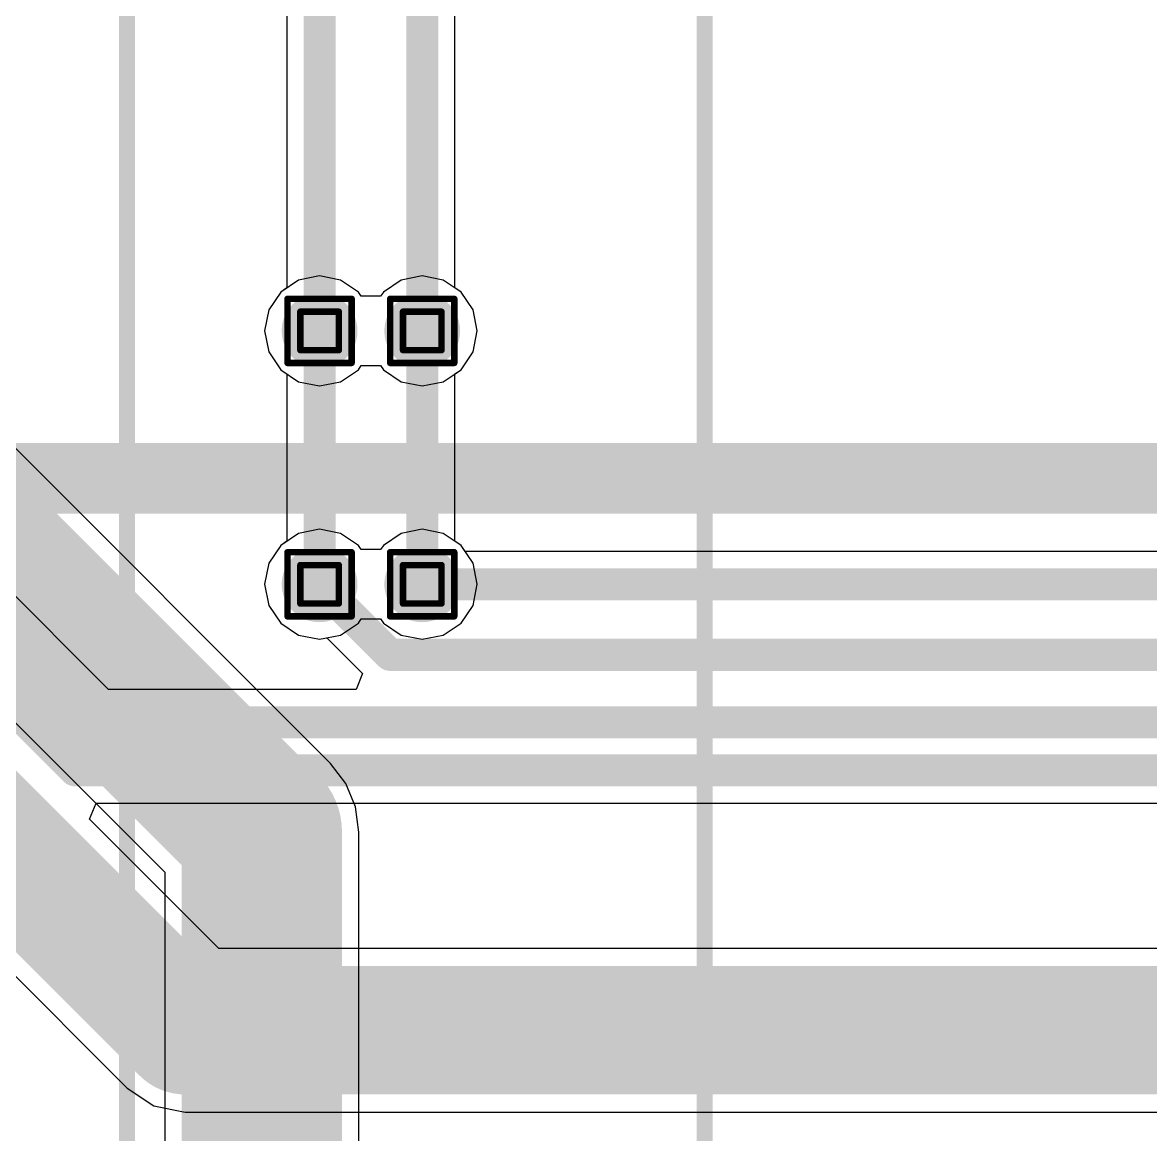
# Model space of a CAD drawing. Header units: inches. Extents: x -0.3 to 9.9, y -0.4 to 5.
# Drawn here: x 1.5114 to 1.863, y 1.5345 to 1.8811 of the extents above; entities that cross this region are included whole.
import ezdxf

# ---------------------------------------------------------------- set-up
doc = ezdxf.new("R2010")
doc.units = ezdxf.units.IN
doc.header["$MEASUREMENT"] = 0
for name, color, linetype in [('Bottom Layer', 5, 'Continuous'), ('Bottom Solder', 6, 'Continuous'), ('Drill Drawing', 1, 'Continuous'), ('Top Layer', 1, 'Continuous'), ('Top Overlay', 2, 'Continuous'), ('Top Solder', 216, 'Continuous'), ('Via Holes', 16, 'Continuous')]:
    doc.layers.add(name, color=color, linetype=linetype)

# ---------------------------------------------------------------- blocks, each defined once
blk = doc.blocks.new('OLED_0_96________2C_12')
at = {"layer": 'Top Overlay'}
blk.add_lwpolyline([(-0.539, -1.036, 0.005, 0.005, 0), (-0.539, 0.062, 0.005, 0.005, 0)], format="xyseb", dxfattribs=at)
blk = doc.blocks.new('ZIO_101954_13')
at = {"layer": 'Top Overlay'}
blk.add_lwpolyline([(-0.719, -1.74, 0.005, 0.005, 0), (-0.719, 0.057, 0.005, 0.005, 0)], format="xyseb", dxfattribs=at)

msp = doc.modelspace()

# ---------------------------------------------------------------- hatches: boundary and pattern name
at = {"layer": 'Bottom Layer'}
h = msp.add_hatch(color=5, dxfattribs=at)
edge = h.paths.add_edge_path()
edge.add_arc((1.604, 1.785), 0.01181, 0, 360)
h = msp.add_hatch(color=5, dxfattribs=at)
edge = h.paths.add_edge_path()
edge.add_arc((1.636, 1.785), 0.01181, 0, 360)
h = msp.add_hatch(color=5, dxfattribs=at)
edge = h.paths.add_edge_path()
edge.add_arc((1.604, 1.706), 0.01181, 0, 360)
h = msp.add_hatch(color=5, dxfattribs=at)
edge = h.paths.add_edge_path()
edge.add_arc((1.636, 1.706), 0.01181, 0, 360)
at = {"layer": 'Bottom Solder'}
h = msp.add_hatch(color=6, dxfattribs=at)
edge = h.paths.add_edge_path()
edge.add_arc((1.604, 1.785), 0.00591, 0, 360)
h = msp.add_hatch(color=6, dxfattribs=at)
edge = h.paths.add_edge_path()
edge.add_arc((1.636, 1.785), 0.00591, 0, 360)
h = msp.add_hatch(color=6, dxfattribs=at)
edge = h.paths.add_edge_path()
edge.add_arc((1.604, 1.706), 0.00591, 0, 360)
h = msp.add_hatch(color=6, dxfattribs=at)
edge = h.paths.add_edge_path()
edge.add_arc((1.636, 1.706), 0.00591, 0, 360)
at = {"layer": 'Top Layer'}
h = msp.add_hatch(color=1, dxfattribs=at)
edge = h.paths.add_edge_path()
edge.add_arc((1.604, 1.785), 0.01181, 0, 360)
h = msp.add_hatch(color=1, dxfattribs=at)
edge = h.paths.add_edge_path()
edge.add_arc((1.636, 1.785), 0.01181, 0, 360)
h = msp.add_hatch(color=1, dxfattribs=at)
edge = h.paths.add_edge_path()
edge.add_arc((1.604, 1.706), 0.01181, 0, 360)
h = msp.add_hatch(color=1, dxfattribs=at)
edge = h.paths.add_edge_path()
edge.add_arc((1.636, 1.706), 0.01181, 0, 360)
at = {"layer": 'Top Solder'}
h = msp.add_hatch(color=216, dxfattribs=at)
edge = h.paths.add_edge_path()
edge.add_arc((1.604, 1.785), 0.00591, 0, 360)
h = msp.add_hatch(color=216, dxfattribs=at)
edge = h.paths.add_edge_path()
edge.add_arc((1.636, 1.785), 0.00591, 0, 360)
h = msp.add_hatch(color=216, dxfattribs=at)
edge = h.paths.add_edge_path()
edge.add_arc((1.604, 1.706), 0.00591, 0, 360)
h = msp.add_hatch(color=216, dxfattribs=at)
edge = h.paths.add_edge_path()
edge.add_arc((1.636, 1.706), 0.00591, 0, 360)
at = {"layer": 'Via Holes'}
h = msp.add_hatch(color=7, dxfattribs=at)
edge = h.paths.add_edge_path()
edge.add_arc((1.604, 1.785), 0.00591, 0, 360)
h = msp.add_hatch(color=7, dxfattribs=at)
edge = h.paths.add_edge_path()
edge.add_arc((1.636, 1.785), 0.00591, 0, 360)
h = msp.add_hatch(color=7, dxfattribs=at)
edge = h.paths.add_edge_path()
edge.add_arc((1.604, 1.706), 0.00591, 0, 360)
h = msp.add_hatch(color=7, dxfattribs=at)
edge = h.paths.add_edge_path()
edge.add_arc((1.636, 1.706), 0.00591, 0, 360)

# ---------------------------------------------------------------- linework, layer by layer
at = {"layer": 'Bottom Layer'}
for p, q in [((1.6074, 1.65017), (1.33923, 1.91833)), ((1.29243, 1.87955), (1.55574, 1.61624)), ((1.59744, 1.80084), (1.59188, 1.79712)), ((1.604, 1.80214), (1.59744, 1.80084)), ((1.61056, 1.80084), (1.604, 1.80214)), ((1.61612, 1.79712), (1.61056, 1.80084)), ((1.62944, 1.80084), (1.62388, 1.79712)), ((1.636, 1.80214), (1.62944, 1.80084)), ((1.64256, 1.80084), (1.636, 1.80214)), ((1.64812, 1.79712), (1.64256, 1.80084)), ((1.59188, 1.79712), (1.58816, 1.79156)), ((1.61699, 1.79581), (1.61612, 1.79712)), ((1.62388, 1.79712), (1.62301, 1.79581)), ((1.65184, 1.79156), (1.64812, 1.79712)), ((1.62301, 1.79581), (1.61699, 1.79581)), ((1.58816, 1.79156), (1.58686, 1.785)), ((1.65314, 1.785), (1.65184, 1.79156)), ((1.58686, 1.785), (1.58816, 1.77844)), ((1.65184, 1.77844), (1.65314, 1.785)), ((1.58816, 1.77844), (1.59188, 1.77288)), ((1.64812, 1.77288), (1.65184, 1.77844)), ((1.59188, 1.77288), (1.5938, 1.77159)), ((1.6462, 1.77159), (1.64812, 1.77288)), ((1.5938, 1.77159), (1.5938, 1.71941)), ((1.6462, 1.71941), (1.6462, 1.77159)), ((1.5938, 1.71941), (1.59188, 1.71812)), ((1.64812, 1.71812), (1.6462, 1.71941)), ((1.59188, 1.71812), (1.58816, 1.71256)), ((1.65184, 1.71256), (1.64812, 1.71812)), ((1.58816, 1.71256), (1.58686, 1.706)), ((1.65314, 1.706), (1.65184, 1.71256)), ((1.58686, 1.706), (1.58816, 1.69944)), ((1.65184, 1.69944), (1.65314, 1.706)), ((1.58816, 1.69944), (1.59188, 1.69388)), ((1.64812, 1.69388), (1.65184, 1.69944)), ((1.61612, 1.69388), (1.61699, 1.69519)), ((1.61699, 1.69519), (1.62301, 1.69519)), ((1.62301, 1.69519), (1.62388, 1.69388)), ((1.59188, 1.69388), (1.59744, 1.69016)), ((1.61056, 1.69016), (1.61612, 1.69388)), ((1.62388, 1.69388), (1.62944, 1.69016)), ((1.64256, 1.69016), (1.64812, 1.69388)), ((1.59744, 1.69016), (1.604, 1.68886)), ((1.604, 1.68886), (1.61056, 1.69016)), ((1.62944, 1.69016), (1.636, 1.68886)), ((1.636, 1.68886), (1.64256, 1.69016)), ((1.61221, 1.6439), (1.6074, 1.65017)), ((1.61523, 1.6366), (1.61221, 1.6439)), ((1.61626, 1.62877), (1.61523, 1.6366)), ((1.61626, 1.273), (1.61626, 1.62877)), ((1.61626, 1.62877), (1.61626, 1.62877)), ((1.55574, 1.61624), (1.55574, 1.28553))]:
    msp.add_line(p, q, dxfattribs=at)
for points in [[(1.31382, 1.90095, 0.05, 0.05, 0), (1.586, 1.62877, 0.05, 0.05, 0)], [(1.604, 1.706, 0.01, 0.01, 0), (1.604, 1.785, 0.01, 0.01, 0)], [(1.636, 1.706, 0.01, 0.01, 0), (1.636, 1.785, 0.01, 0.01, 0)], [(1.586, 1.273, 0.05, 0.05, 0), (1.586, 1.62877, 0.05, 0.05, 0)]]:
    msp.add_lwpolyline(points, format="xyseb", dxfattribs=at)
for points in [[(1.6015, 1.785, 0.005, 0.005, 1), (1.6065, 1.785, 0.005, 0.005, 1)], [(1.6335, 1.785, 0.005, 0.005, 1), (1.6385, 1.785, 0.005, 0.005, 1)], [(1.6015, 1.706, 0.005, 0.005, 1), (1.6065, 1.706, 0.005, 0.005, 1)], [(1.6335, 1.706, 0.005, 0.005, 1), (1.6385, 1.706, 0.005, 0.005, 1)], [(1.5735, 1.62877, 0.025, 0.025, 1), (1.5985, 1.62877, 0.025, 0.025, 1)], [(1.5735, 1.62877, 0.025, 0.025, 1), (1.5985, 1.62877, 0.025, 0.025, 1)]]:
    msp.add_lwpolyline(points, format="xyseb", close=True, dxfattribs=at)
at = {"layer": 'Drill Drawing'}
for points in [[(1.594, 1.795, 0.002, 0.002, 0), (1.614, 1.795, 0.002, 0.002, 0)], [(1.594, 1.775, 0.002, 0.002, 0), (1.594, 1.795, 0.002, 0.002, 0)], [(1.614, 1.775, 0.002, 0.002, 0), (1.614, 1.795, 0.002, 0.002, 0)], [(1.626, 1.795, 0.002, 0.002, 0), (1.646, 1.795, 0.002, 0.002, 0)], [(1.626, 1.775, 0.002, 0.002, 0), (1.626, 1.795, 0.002, 0.002, 0)], [(1.646, 1.775, 0.002, 0.002, 0), (1.646, 1.795, 0.002, 0.002, 0)], [(1.598, 1.791, 0.002, 0.002, 0), (1.61, 1.791, 0.002, 0.002, 0)], [(1.598, 1.779, 0.002, 0.002, 0), (1.598, 1.791, 0.002, 0.002, 0)], [(1.61, 1.779, 0.002, 0.002, 0), (1.61, 1.791, 0.002, 0.002, 0)], [(1.63, 1.791, 0.002, 0.002, 0), (1.642, 1.791, 0.002, 0.002, 0)], [(1.63, 1.779, 0.002, 0.002, 0), (1.63, 1.791, 0.002, 0.002, 0)], [(1.642, 1.779, 0.002, 0.002, 0), (1.642, 1.791, 0.002, 0.002, 0)], [(1.598, 1.779, 0.002, 0.002, 0), (1.61, 1.779, 0.002, 0.002, 0)], [(1.63, 1.779, 0.002, 0.002, 0), (1.642, 1.779, 0.002, 0.002, 0)], [(1.594, 1.775, 0.002, 0.002, 0), (1.614, 1.775, 0.002, 0.002, 0)], [(1.626, 1.775, 0.002, 0.002, 0), (1.646, 1.775, 0.002, 0.002, 0)], [(1.594, 1.716, 0.002, 0.002, 0), (1.614, 1.716, 0.002, 0.002, 0)], [(1.594, 1.696, 0.002, 0.002, 0), (1.594, 1.716, 0.002, 0.002, 0)], [(1.614, 1.696, 0.002, 0.002, 0), (1.614, 1.716, 0.002, 0.002, 0)], [(1.626, 1.716, 0.002, 0.002, 0), (1.646, 1.716, 0.002, 0.002, 0)], [(1.626, 1.696, 0.002, 0.002, 0), (1.626, 1.716, 0.002, 0.002, 0)], [(1.646, 1.696, 0.002, 0.002, 0), (1.646, 1.716, 0.002, 0.002, 0)], [(1.598, 1.712, 0.002, 0.002, 0), (1.61, 1.712, 0.002, 0.002, 0)], [(1.598, 1.7, 0.002, 0.002, 0), (1.598, 1.712, 0.002, 0.002, 0)], [(1.61, 1.7, 0.002, 0.002, 0), (1.61, 1.712, 0.002, 0.002, 0)], [(1.63, 1.712, 0.002, 0.002, 0), (1.642, 1.712, 0.002, 0.002, 0)], [(1.63, 1.7, 0.002, 0.002, 0), (1.63, 1.712, 0.002, 0.002, 0)], [(1.642, 1.7, 0.002, 0.002, 0), (1.642, 1.712, 0.002, 0.002, 0)], [(1.598, 1.7, 0.002, 0.002, 0), (1.61, 1.7, 0.002, 0.002, 0)], [(1.63, 1.7, 0.002, 0.002, 0), (1.642, 1.7, 0.002, 0.002, 0)], [(1.594, 1.696, 0.002, 0.002, 0), (1.614, 1.696, 0.002, 0.002, 0)], [(1.626, 1.696, 0.002, 0.002, 0), (1.646, 1.696, 0.002, 0.002, 0)]]:
    msp.add_lwpolyline(points, format="xyseb", dxfattribs=at)
for points in [[(1.5935, 1.795, 0.001, 0.001, 1), (1.5945, 1.795, 0.001, 0.001, 1)], [(1.5935, 1.795, 0.001, 0.001, 1), (1.5945, 1.795, 0.001, 0.001, 1)], [(1.6135, 1.795, 0.001, 0.001, 1), (1.6145, 1.795, 0.001, 0.001, 1)], [(1.6135, 1.795, 0.001, 0.001, 1), (1.6145, 1.795, 0.001, 0.001, 1)], [(1.6255, 1.795, 0.001, 0.001, 1), (1.6265, 1.795, 0.001, 0.001, 1)], [(1.6255, 1.795, 0.001, 0.001, 1), (1.6265, 1.795, 0.001, 0.001, 1)], [(1.6455, 1.795, 0.001, 0.001, 1), (1.6465, 1.795, 0.001, 0.001, 1)], [(1.6455, 1.795, 0.001, 0.001, 1), (1.6465, 1.795, 0.001, 0.001, 1)], [(1.5975, 1.791, 0.001, 0.001, 1), (1.5985, 1.791, 0.001, 0.001, 1)], [(1.5975, 1.791, 0.001, 0.001, 1), (1.5985, 1.791, 0.001, 0.001, 1)], [(1.6095, 1.791, 0.001, 0.001, 1), (1.6105, 1.791, 0.001, 0.001, 1)], [(1.6095, 1.791, 0.001, 0.001, 1), (1.6105, 1.791, 0.001, 0.001, 1)], [(1.6295, 1.791, 0.001, 0.001, 1), (1.6305, 1.791, 0.001, 0.001, 1)], [(1.6295, 1.791, 0.001, 0.001, 1), (1.6305, 1.791, 0.001, 0.001, 1)], [(1.6415, 1.791, 0.001, 0.001, 1), (1.6425, 1.791, 0.001, 0.001, 1)], [(1.6415, 1.791, 0.001, 0.001, 1), (1.6425, 1.791, 0.001, 0.001, 1)], [(1.5975, 1.779, 0.001, 0.001, 1), (1.5985, 1.779, 0.001, 0.001, 1)], [(1.5975, 1.779, 0.001, 0.001, 1), (1.5985, 1.779, 0.001, 0.001, 1)], [(1.6095, 1.779, 0.001, 0.001, 1), (1.6105, 1.779, 0.001, 0.001, 1)], [(1.6095, 1.779, 0.001, 0.001, 1), (1.6105, 1.779, 0.001, 0.001, 1)], [(1.6295, 1.779, 0.001, 0.001, 1), (1.6305, 1.779, 0.001, 0.001, 1)], [(1.6295, 1.779, 0.001, 0.001, 1), (1.6305, 1.779, 0.001, 0.001, 1)], [(1.6415, 1.779, 0.001, 0.001, 1), (1.6425, 1.779, 0.001, 0.001, 1)], [(1.6415, 1.779, 0.001, 0.001, 1), (1.6425, 1.779, 0.001, 0.001, 1)], [(1.5935, 1.775, 0.001, 0.001, 1), (1.5945, 1.775, 0.001, 0.001, 1)], [(1.5935, 1.775, 0.001, 0.001, 1), (1.5945, 1.775, 0.001, 0.001, 1)], [(1.6135, 1.775, 0.001, 0.001, 1), (1.6145, 1.775, 0.001, 0.001, 1)], [(1.6135, 1.775, 0.001, 0.001, 1), (1.6145, 1.775, 0.001, 0.001, 1)], [(1.6255, 1.775, 0.001, 0.001, 1), (1.6265, 1.775, 0.001, 0.001, 1)], [(1.6255, 1.775, 0.001, 0.001, 1), (1.6265, 1.775, 0.001, 0.001, 1)], [(1.6455, 1.775, 0.001, 0.001, 1), (1.6465, 1.775, 0.001, 0.001, 1)], [(1.6455, 1.775, 0.001, 0.001, 1), (1.6465, 1.775, 0.001, 0.001, 1)], [(1.5935, 1.716, 0.001, 0.001, 1), (1.5945, 1.716, 0.001, 0.001, 1)], [(1.5935, 1.716, 0.001, 0.001, 1), (1.5945, 1.716, 0.001, 0.001, 1)], [(1.6135, 1.716, 0.001, 0.001, 1), (1.6145, 1.716, 0.001, 0.001, 1)], [(1.6135, 1.716, 0.001, 0.001, 1), (1.6145, 1.716, 0.001, 0.001, 1)], [(1.6255, 1.716, 0.001, 0.001, 1), (1.6265, 1.716, 0.001, 0.001, 1)], [(1.6255, 1.716, 0.001, 0.001, 1), (1.6265, 1.716, 0.001, 0.001, 1)], [(1.6455, 1.716, 0.001, 0.001, 1), (1.6465, 1.716, 0.001, 0.001, 1)], [(1.6455, 1.716, 0.001, 0.001, 1), (1.6465, 1.716, 0.001, 0.001, 1)], [(1.5975, 1.712, 0.001, 0.001, 1), (1.5985, 1.712, 0.001, 0.001, 1)], [(1.5975, 1.712, 0.001, 0.001, 1), (1.5985, 1.712, 0.001, 0.001, 1)], [(1.6095, 1.712, 0.001, 0.001, 1), (1.6105, 1.712, 0.001, 0.001, 1)], [(1.6095, 1.712, 0.001, 0.001, 1), (1.6105, 1.712, 0.001, 0.001, 1)], [(1.6295, 1.712, 0.001, 0.001, 1), (1.6305, 1.712, 0.001, 0.001, 1)], [(1.6295, 1.712, 0.001, 0.001, 1), (1.6305, 1.712, 0.001, 0.001, 1)], [(1.6415, 1.712, 0.001, 0.001, 1), (1.6425, 1.712, 0.001, 0.001, 1)], [(1.6415, 1.712, 0.001, 0.001, 1), (1.6425, 1.712, 0.001, 0.001, 1)], [(1.5975, 1.7, 0.001, 0.001, 1), (1.5985, 1.7, 0.001, 0.001, 1)], [(1.5975, 1.7, 0.001, 0.001, 1), (1.5985, 1.7, 0.001, 0.001, 1)], [(1.6095, 1.7, 0.001, 0.001, 1), (1.6105, 1.7, 0.001, 0.001, 1)], [(1.6095, 1.7, 0.001, 0.001, 1), (1.6105, 1.7, 0.001, 0.001, 1)], [(1.6295, 1.7, 0.001, 0.001, 1), (1.6305, 1.7, 0.001, 0.001, 1)], [(1.6295, 1.7, 0.001, 0.001, 1), (1.6305, 1.7, 0.001, 0.001, 1)], [(1.6415, 1.7, 0.001, 0.001, 1), (1.6425, 1.7, 0.001, 0.001, 1)], [(1.6415, 1.7, 0.001, 0.001, 1), (1.6425, 1.7, 0.001, 0.001, 1)], [(1.5935, 1.696, 0.001, 0.001, 1), (1.5945, 1.696, 0.001, 0.001, 1)], [(1.5935, 1.696, 0.001, 0.001, 1), (1.5945, 1.696, 0.001, 0.001, 1)], [(1.6135, 1.696, 0.001, 0.001, 1), (1.6145, 1.696, 0.001, 0.001, 1)], [(1.6135, 1.696, 0.001, 0.001, 1), (1.6145, 1.696, 0.001, 0.001, 1)], [(1.6255, 1.696, 0.001, 0.001, 1), (1.6265, 1.696, 0.001, 0.001, 1)], [(1.6255, 1.696, 0.001, 0.001, 1), (1.6265, 1.696, 0.001, 0.001, 1)], [(1.6455, 1.696, 0.001, 0.001, 1), (1.6465, 1.696, 0.001, 0.001, 1)], [(1.6455, 1.696, 0.001, 0.001, 1), (1.6465, 1.696, 0.001, 0.001, 1)]]:
    msp.add_lwpolyline(points, format="xyseb", close=True, dxfattribs=at)
at = {"layer": 'Top Layer'}
for p, q in [((1.6462, 1.79841), (1.6462, 2.063)), ((1.5938, 2.05078), (1.5938, 1.79841)), ((1.53822, 1.6732), (1.39726, 1.81416)), ((1.59188, 1.79712), (1.58816, 1.79156)), ((1.5938, 1.79841), (1.59188, 1.79712)), ((1.64812, 1.79712), (1.6462, 1.79841)), ((1.65184, 1.79156), (1.64812, 1.79712)), ((1.58816, 1.79156), (1.58686, 1.785)), ((1.65314, 1.785), (1.65184, 1.79156)), ((1.58686, 1.785), (1.58816, 1.77844)), ((1.65184, 1.77844), (1.65314, 1.785)), ((1.58816, 1.77844), (1.59188, 1.77288)), ((1.64812, 1.77288), (1.65184, 1.77844)), ((1.59188, 1.77288), (1.59744, 1.76916)), ((1.61056, 1.76916), (1.61612, 1.77288)), ((1.61612, 1.77288), (1.61699, 1.77419)), ((1.61699, 1.77419), (1.62301, 1.77419)), ((1.62301, 1.77419), (1.62388, 1.77288)), ((1.62388, 1.77288), (1.62944, 1.76916)), ((1.64256, 1.76916), (1.64812, 1.77288)), ((1.59744, 1.76916), (1.604, 1.76786)), ((1.604, 1.76786), (1.61056, 1.76916)), ((1.62944, 1.76916), (1.636, 1.76786)), ((1.636, 1.76786), (1.64256, 1.76916)), ((1.604, 1.72314), (1.59744, 1.72184)), ((1.61056, 1.72184), (1.604, 1.72314)), ((1.636, 1.72314), (1.62944, 1.72184)), ((1.64256, 1.72184), (1.636, 1.72314)), ((1.59744, 1.72184), (1.59188, 1.71812)), ((1.61612, 1.71812), (1.61056, 1.72184)), ((1.62944, 1.72184), (1.62388, 1.71812)), ((1.64812, 1.71812), (1.64256, 1.72184)), ((1.59188, 1.71812), (1.58816, 1.71256)), ((1.61699, 1.71681), (1.61612, 1.71812)), ((1.62301, 1.71681), (1.61699, 1.71681)), ((1.62388, 1.71812), (1.62301, 1.71681)), ((1.64941, 1.7162), (1.64812, 1.71812)), ((2.847, 1.7162), (1.64941, 1.7162)), ((1.58816, 1.71256), (1.58686, 1.706)), ((1.58686, 1.706), (1.58816, 1.69944)), ((1.58816, 1.69944), (1.59188, 1.69388)), ((1.59188, 1.69388), (1.59744, 1.69016)), ((1.59744, 1.69016), (1.604, 1.68886)), ((1.604, 1.68886), (1.60627, 1.68931)), ((1.60627, 1.68931), (1.61738, 1.6782)), ((1.61738, 1.6782), (1.6154, 1.6732)), ((1.6154, 1.6732), (1.53822, 1.6732)), ((1.43149, 1.66146), (1.54403, 1.54892)), ((1.53224, 1.6328), (1.53432, 1.6378)), ((1.53432, 1.6378), (2.80728, 1.6378)), ((1.57261, 1.59244), (1.53224, 1.6328)), ((1.91982, 1.59244), (1.57261, 1.59244)), ((1.54403, 1.54892), (1.5523, 1.5434)), ((1.5523, 1.5434), (1.56205, 1.54146)), ((1.56205, 1.54146), (1.89433, 1.54146))]:
    msp.add_line(p, q, dxfattribs=at)
for points in [[(1.636, 1.785, 0.01, 0.01, 0), (1.636, 2.063, 0.01, 0.01, 0)], [(1.604, 1.785, 0.01, 0.01, 0), (1.604, 2.055, 0.01, 0.01, 0)], [(1.39005, 1.80695, 0.01, 0.01, 0), (1.534, 1.663, 0.01, 0.01, 0)], [(1.41834, 1.75745, 0.01, 0.01, 0), (1.52779, 1.648, 0.01, 0.01, 0)], [(1.492, 1.739, 0.022, 0.022, 0), (2.919, 1.739, 0.022, 0.022, 0)], [(1.604, 1.706, 0.01, 0.01, 0), (1.626, 1.684, 0.01, 0.01, 0)], [(1.636, 1.706, 0.01, 0.01, 0), (2.815, 1.706, 0.01, 0.01, 0)], [(1.44205, 1.68695, 0.04, 0.04, 0), (1.56205, 1.56695, 0.04, 0.04, 0)], [(1.626, 1.684, 0.01, 0.01, 0), (2.84, 1.684, 0.01, 0.01, 0)], [(1.534, 1.663, 0.01, 0.01, 0), (2.828, 1.663, 0.01, 0.01, 0)], [(1.52779, 1.648, 0.01, 0.01, 0), (2.815, 1.648, 0.01, 0.01, 0)], [(1.56205, 1.56695, 0.04, 0.04, 0), (1.91982, 1.56695, 0.04, 0.04, 0)]]:
    msp.add_lwpolyline(points, format="xyseb", dxfattribs=at)
for points in [[(1.6015, 1.785, 0.005, 0.005, 1), (1.6065, 1.785, 0.005, 0.005, 1)], [(1.6335, 1.785, 0.005, 0.005, 1), (1.6385, 1.785, 0.005, 0.005, 1)], [(1.6015, 1.706, 0.005, 0.005, 1), (1.6065, 1.706, 0.005, 0.005, 1)], [(1.6335, 1.706, 0.005, 0.005, 1), (1.6385, 1.706, 0.005, 0.005, 1)], [(1.6235, 1.684, 0.005, 0.005, 1), (1.6285, 1.684, 0.005, 0.005, 1)], [(1.6235, 1.684, 0.005, 0.005, 1), (1.6285, 1.684, 0.005, 0.005, 1)], [(1.5315, 1.663, 0.005, 0.005, 1), (1.5365, 1.663, 0.005, 0.005, 1)], [(1.5315, 1.663, 0.005, 0.005, 1), (1.5365, 1.663, 0.005, 0.005, 1)], [(1.52529, 1.648, 0.005, 0.005, 1), (1.53029, 1.648, 0.005, 0.005, 1)], [(1.52529, 1.648, 0.005, 0.005, 1), (1.53029, 1.648, 0.005, 0.005, 1)], [(1.55205, 1.56695, 0.02, 0.02, 1), (1.57205, 1.56695, 0.02, 0.02, 1)], [(1.55205, 1.56695, 0.02, 0.02, 1), (1.57205, 1.56695, 0.02, 0.02, 1)]]:
    msp.add_lwpolyline(points, format="xyseb", close=True, dxfattribs=at)

# ---------------------------------------------------------------- block references
for name, p in [('ZIO_101954_13', (2.263, 2.113)), ('OLED_0_96________2C_12', (2.263, 1.996))]:
    msp.add_blockref(name, p)

doc.saveas('drawing.dxf')
